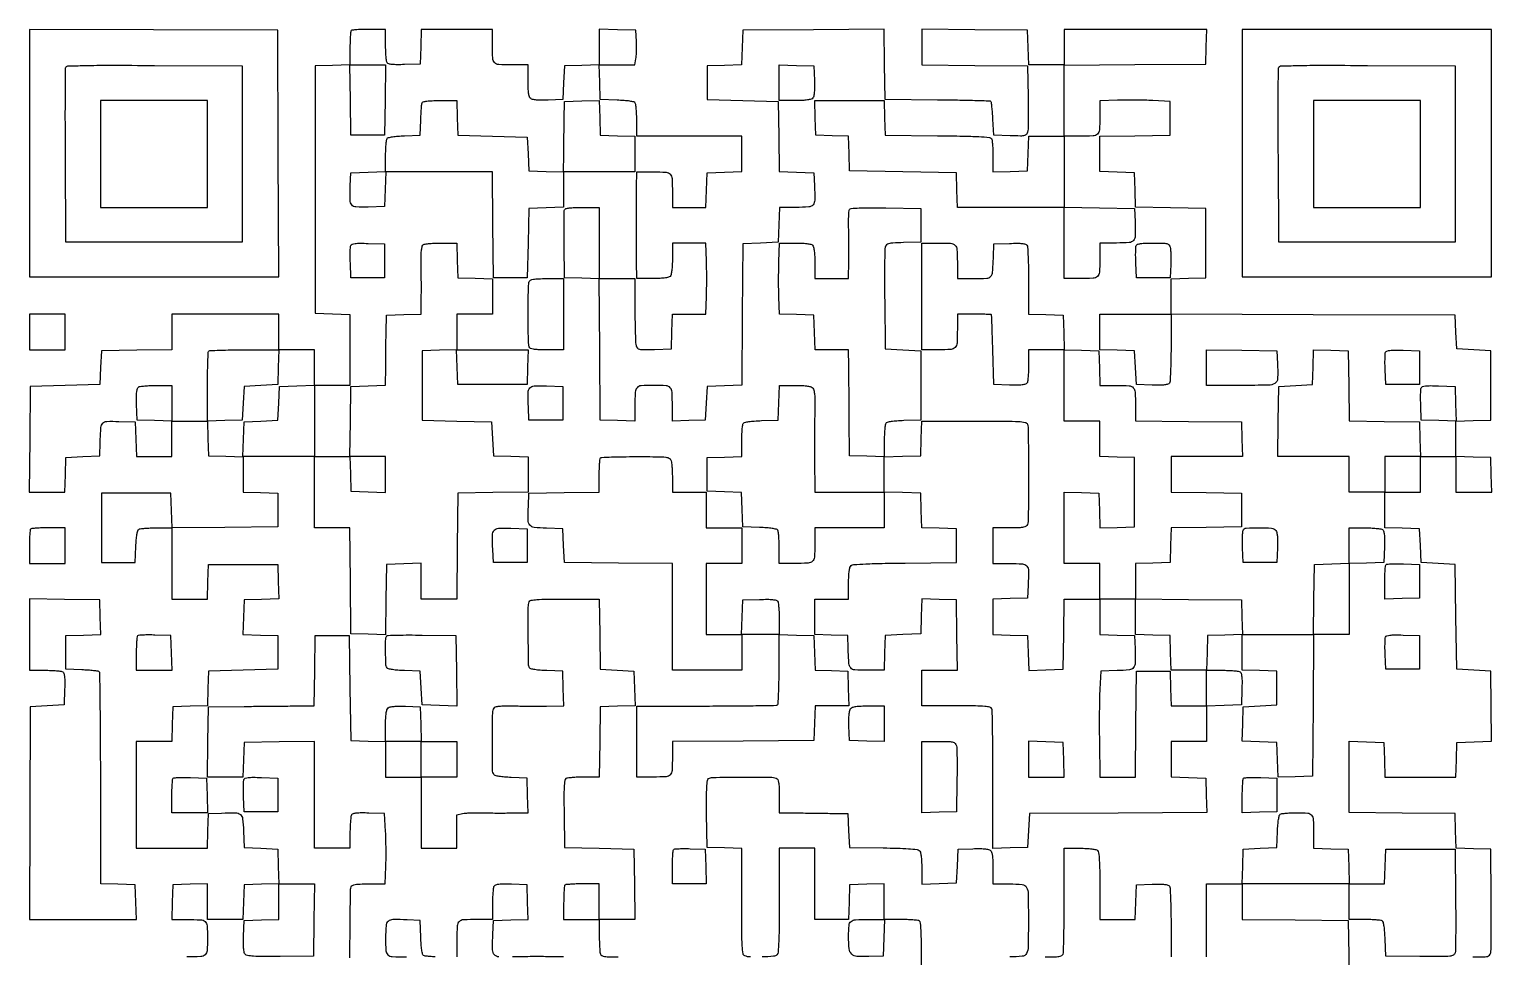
# Model space of a CAD drawing. Extents: x 156 to 936, y 95 to 969.
# Drawn here: x 156 to 936, y 474 to 969 of the extents above; entities that cross this region are included whole.
import ezdxf

# ---------------------------------------------------------------- set-up
doc = ezdxf.new("R2010")
doc.units = 0

msp = doc.modelspace()

# ---------------------------------------------------------------- linework, layer by layer
for points in [[(925.980948, 474, 0.004718), (931.547349, 474.05252, 0.05329), (933.733065, 474.327943, 0.154152), (934.853609, 474.996168, 0.122466), (935.511889, 476.25, 0.056278), (935.724366, 477.910045, 0.001377), (935.817795, 485.623438, 0.002973), (935.848704, 494.682513, 0.002017), (935.780941, 505), (935.5, 531.5), (926.287036, 531.787036), (917.074071, 532.074071), (916.787036, 541.287036), (916.5, 550.5), (888.25, 550.765573), (860, 551.031147), (860, 570.053099), (860, 589.075052), (869.25, 588.787526), (878.5, 588.5), (878.787526, 579.25), (879.075052, 570), (898, 570), (916.924948, 570), (917.212474, 579.25), (917.5, 588.5), (926.746433, 588.787479), (935.992866, 589.074957), (935.746433, 607.787479), (935.5, 626.5), (926.5, 627), (917.5, 627.5), (917, 655.5), (916.5, 683.5), (907.5, 684), (898.5, 684.5), (898, 693.5), (897.5, 702.5), (888.25, 702.787526), (879, 703.075052), (879, 712.537526), (879, 722), (888.5, 722), (898, 722), (898, 731.5), (898, 741), (907.5, 741), (917, 741), (917, 731.5), (917, 722), (926.537526, 722), (936.075052, 722), (935.787526, 731.25), (935.5, 740.5), (926.25, 740.787526), (917, 741.075052), (917, 750.5), (917, 759.924948), (926.25, 760.212474), (935.5, 760.5), (935.5, 779), (935.5, 797.5), (926.5, 798), (917.5, 798.5), (917, 807.5), (916.5, 816.5), (840.75, 816.756286), (765, 817.012572), (765, 826.46876), (765, 835.924948), (774.25, 836.212474), (783.5, 836.5), (783.5, 855), (783.5, 873.5), (764.787236, 873.771928), (746.074471, 874.043857), (745.787236, 883.271928), (745.5, 892.5), (736.25, 892.787526), (727, 893.075052), (727, 902.515461), (727, 911.955869), (745.75, 912.227935), (764.5, 912.5), (764.5, 921.5), (764.5, 930.5), (755.261208, 931, 0.007047), (751.036597, 931.168963, 0.004052), (745.942394, 931.25953, 0.004047), (740.822257, 931.267616, 0.006743), (736.511208, 931.18138), (727, 930.86276), (727, 922.038369, -0.01499), (726.799, 915.335529, -0.196161), (725.744346, 913.137427, -0.174382), (723.395684, 912.169958, -0.011363), (715.918213, 912), (708, 912), (708, 930.987975), (708, 949.97595), (745.75, 950.237975), (783.5, 950.5), (783.787526, 959.75), (784.075052, 969), (746.037526, 969), (708, 969), (708, 959.5), (708, 950), (698.537526, 950), (689.075052, 950), (688.787526, 959.25), (688.5, 968.5), (660.25, 968.765573), (632, 969.031147), (632, 959.531147), (632, 950.031147), (660.25, 949.765573), (688.5, 949.5), (688.785515, 933, -0.003389), (688.853786, 926.512904, -0.004645), (688.821417, 920.674624, -0.003052), (688.718932, 915.780528, -0.053724), (688.506797, 914.211486, -0.112845), (687.861417, 912.929779, -0.168426), (686.798809, 912.284314, -0.056825), (684.727478, 912.079374, -0.00454), (679.221282, 912.211486), (670.5, 912.5), (670, 921.171191, 0.006089), (669.764743, 924.537344, 0.009106), (669.469926, 927.47084, 0.004741), (669.15423, 929.926513, 0.164415), (668.897621, 930.440237, 0.189776), (668.325081, 930.686726, 0.000593), (660.277264, 930.930315, 0.00321), (651.136173, 931.137426, 0.001989), (640.397621, 931.269046), (612.5, 931.5), (612.227891, 950.262004), (611.955781, 969.024007), (574.227891, 968.762004), (536.5, 968.5), (536.212964, 959.287036), (535.925929, 950.074071), (526.712964, 949.787036), (517.5, 949.5), (517.5, 940.5), (517.5, 931.5), (536.5, 931), (555.5, 930.5), (555.771928, 911.787236), (556.043857, 893.074471), (565.271928, 892.787236), (574.5, 892.5), (574.800912, 885.520917, -0.012303), (574.942101, 877.883746, -0.176255), (574.011851, 875.374694, -0.202443), (571.739673, 874.228106, -0.016964), (565.018474, 874), (556.075052, 874), (555.787526, 864.75), (555.5, 855.5), (546, 855), (536.5, 854.5), (536.238011, 816.787367), (535.976023, 779.074734), (526.738011, 778.787367), (517.5, 778.5), (517, 769.5), (516.5, 760.5), (507.75, 760.211067), (499, 759.922134), (499, 767.87928, 0.011255), (498.831024, 775.385008, 0.173553), (497.866695, 777.739684, 0.196937), (495.673789, 778.797664, 0.015155), (489, 779, 0.015154), (482.326264, 778.797685, 0.196922), (480.13335, 777.739793, 0.173567), (479.168995, 775.385305, 0.011258), (479, 767.880687), (479, 759.924948), (469.75, 760.212474), (460.5, 760.5), (460.237975, 798.25), (459.97595, 836), (469.487975, 836), (479, 836), (479.013655, 819.25, 0.003377), (479.063483, 812.667298, 0.004638), (479.203177, 806.748842, 0.003027), (479.396391, 801.787947, 0.054243), (479.639663, 800.214142, 0.115643), (480.326562, 798.932532, 0.162901), (481.439485, 798.287066, 0.054247), (483.601728, 798.082758, 0.004285), (489.376009, 798.214142), (498.5, 798.5), (498.787526, 807.75), (499.075052, 817), (507.968906, 817), (516.86276, 817), (517.18138, 826.5, 0.005281), (517.280715, 830.82474, 0.003101), (517.312811, 836, 0.003101), (517.280715, 841.17526, 0.005281), (517.18138, 845.5), (516.86276, 855), (507.93138, 855), (499, 855), (499, 846.7, -0.011084), (498.92177, 843.171507, -0.020332), (498.677711, 840.306878, -0.021091), (498.310542, 838.139671, -0.144849), (497.8, 837.2, -0.144849), (496.860329, 836.689458, -0.021091), (494.693122, 836.322289, -0.020332), (491.828493, 836.07823, -0.011084), (488.3, 836), (480, 836), (479.905604, 844.75, -0.001965), (479.852015, 852.563193, -0.000915), (479.840881, 862.695208, -0.000876), (479.868466, 873.80251, -0.000915), (479.934866, 884.75), (480, 893), (488.893011, 893, -0.014768), (495.650479, 892.800362, -0.195511), (497.85745, 891.747254, -0.175208), (498.829247, 889.400012, -0.01141), (499, 881.918213), (499, 874), (507.962474, 874), (516.924948, 874), (517.212474, 883.25), (517.5, 892.5), (526.75, 892.787526), (536, 893.075052), (536, 902.537526), (536, 912), (508, 912), (480, 912), (479.984687, 920.25, 0.008591), (479.922842, 923.498009, 0.011595), (479.748365, 926.431384, 0.008743), (479.504907, 928.855762, 0.112618), (479.201688, 929.707902, 0.195149), (478.447011, 930.24575, 0.020215), (476.262875, 930.673305, 0.020298), (473.292364, 931.008289, 0.009786), (469.467001, 931.207902), (460.5, 931.5), (460.212474, 940.75), (459.924948, 950), (469.417161, 950), (478.909374, 950), (479.515505, 953.25, 0.028289), (479.728227, 954.905147, 0.009836), (479.852282, 957.307813, 0.009734), (479.885353, 959.964524, 0.011185), (479.810818, 962.5), (479.5, 968.5), (469.75, 968.786212), (460, 969.072424), (460, 959.573738), (460, 950.075052), (450.75, 949.787526), (441.5, 949.5), (441, 940.5), (440.5, 931.5), (432.655204, 931.206229, -0.01153), (429.264652, 931.157498, -0.021342), (426.514748, 931.298867, -0.023545), (424.431833, 931.594776, -0.126804), (423.405204, 932.078674, -0.145524), (422.748928, 933.060853, -0.03848), (422.326735, 934.921657, -0.027148), (422.0746, 937.657348, -0.009406), (422, 941.622445), (422, 950), (413.106989, 950, -0.014768), (406.349521, 950.199638, -0.195511), (404.14255, 951.252746, -0.175208), (403.170753, 953.599988, -0.01141), (403, 961.081787), (403, 969), (384.037526, 969), (365.075052, 969), (364.787526, 959.75), (364.5, 950.5), (356.085653, 950.206902, -0.008519), (352.085459, 950.135766, -0.027159), (349.4185, 950.278749, -0.039341), (347.659703, 950.610638, -0.187221), (346.850966, 951.206902, -0.110402), (346.527533, 952.105717, -0.00954), (346.267102, 954.54359, -0.012203), (346.081041, 957.495888, -0.00917), (346.015313, 960.75), (346, 969), (337.166667, 969, 0.007039), (333.733476, 968.951666, 0.010477), (330.732292, 968.804167, 0.005871), (328.23216, 968.599192, 0.174709), (327.666667, 968.333333, 0.174595), (327.400837, 967.768224, 0.005912), (327.195833, 965.278732, 0.010516), (327.048335, 962.289663, 0.007069), (327, 958.870859), (327, 950.075052), (317.75, 949.787526), (308.5, 949.5), (308.5, 883.5), (308.5, 817.5), (317.75, 817.212474), (327, 816.924948), (327, 797.962474), (327, 779), (317.5, 779), (308, 779), (308, 788.5), (308, 798), (298.5, 798), (289, 798), (289, 807.5), (289, 817), (260.5, 817), (232, 817), (232, 807.522065), (232, 798.044131), (213.25, 797.772065), (194.5, 797.5), (194, 788.5), (193.5, 779.5), (175, 779), (156.5, 778.5), (156.234427, 750.25), (155.968853, 722), (165.446901, 722), (174.924948, 722), (175.212474, 731.25), (175.5, 740.5), (184.5, 741), (193.5, 741.5), (193.754332, 748.5, -0.008693), (194.187052, 756.54987, -0.165246), (195.15136, 758.839465, -0.207486), (197.238689, 759.810624, -0.014846), (203.778718, 759.788514), (212.5, 759.5), (212.787526, 750.25), (213.075052, 741), (222.537526, 741), (232, 741), (232, 750.5), (232, 760), (241.462474, 760), (250.924948, 760), (251.212474, 750.75), (251.5, 741.5), (260.75, 741.212474), (270, 740.924948), (270, 731.5), (270, 722.075052), (279.25, 721.787526), (288.5, 721.5), (288.5, 712.5), (288.5, 703.5), (260.287731, 703.234491), (232.075462, 702.968982), (231.787731, 712.234491), (231.5, 721.5), (213, 721.5), (194.5, 721.5), (194.5, 703), (194.5, 684.5), (203.5, 684.5), (212.5, 684.5), (212.793967, 692.968156, -0.010674), (212.994333, 696.539342, -0.020911), (213.333008, 699.36687, -0.02067), (213.763838, 701.466763, -0.192561), (214.293967, 702.202843, -0.112667), (215.145071, 702.505619, -0.008725), (217.569165, 702.748704, -0.011582), (220.502124, 702.922928, -0.008579), (223.75, 702.984687), (232, 703), (232, 684), (232, 665), (241.462474, 665), (250.924948, 665), (251.212474, 674.25), (251.5, 683.5), (270, 683.5), (288.5, 683.5), (288.787023, 674.288016), (289.074046, 665.076031), (279.787023, 664.788016), (270.5, 664.5), (270.212977, 655.288016), (269.925954, 646.076031), (279.212977, 645.788016), (288.5, 645.5), (288.5, 636.5), (288.5, 627.5), (270, 627), (251.5, 626.5), (251.212964, 617.287036), (250.925929, 608.074071), (241.712964, 607.787036), (232.5, 607.5), (232.212474, 598.25), (231.924948, 589), (222.462474, 589), (213, 589), (213, 560.5), (213, 532), (231.962474, 532), (250.924948, 532), (251.212474, 541.25), (251.5, 550.5), (258.479083, 550.800912, -0.012477), (266.011209, 550.937542, -0.170867), (268.54849, 550.02491, -0.198326), (269.762911, 547.777845, -0.017722), (270.211203, 541.240685), (270.5, 532.5), (279.5, 532), (288.5, 531.5), (288.787023, 522.288016), (289.074046, 513.076031), (279.787023, 512.788016), (270.5, 512.5), (270.212474, 503.25), (269.924948, 494), (260.462474, 494), (251, 494), (251, 503.537526), (251, 513.075052), (241.75, 512.787526), (232.5, 512.5), (232.212474, 503.25), (231.924948, 494), (239.880687, 494, -0.011258), (247.385305, 493.831005, -0.173567), (249.739793, 492.86665, -0.196922), (250.797685, 490.673736, -0.015154), (251, 484, -0.015117), (250.798229, 477.3277, -0.196524), (249.742703, 475.134562, -0.173918), (247.393226, 474.169516, -0.011337), (239.918213, 474)], [(327, 473.455738, -0.001559), (327.043843, 487.51473, -0.002438), (327.178303, 499.614248, -0.000662), (327.360797, 510.155271, -0.087163), (327.606989, 511.418213, -0.191515), (328.34258, 512.216006, -0.070326), (329.830382, 512.687794, -0.034837), (332.388825, 512.936765, -0.006841), (337.010459, 513), (345.806941, 513), (346.15347, 522.25, 0.007241), (346.250578, 526.478137, 0.004166), (346.251332, 531.573437, 0.004162), (346.166817, 536.692458, 0.006938), (346, 541), (345.5, 550.5), (337.085653, 550.793098, 0.008519), (333.085459, 550.864234, 0.027159), (330.4185, 550.721251, 0.039341), (328.659703, 550.389362, 0.187221), (327.850966, 549.793098, 0.110402), (327.527533, 548.894283, 0.00954), (327.267102, 546.45641, 0.012203), (327.081041, 543.504112, 0.00917), (327.015313, 540.25), (327, 532), (317.5, 532), (308, 532), (308, 560.522065), (308, 589.044131), (289.25, 588.772065), (270.5, 588.5), (270.212474, 579.25), (269.924948, 570), (260.440409, 570), (250.955869, 570), (251.227935, 588.75), (251.5, 607.5), (270.5, 607.706189, -0.00026), (278.451046, 607.788339, -0.000239), (286.629456, 607.864679, -0.000238), (293.923688, 607.925801, -0.000789), (298.727935, 607.956189), (307.955869, 608), (308.227935, 626.75), (308.5, 645.5), (317.5, 645.5), (326.5, 645.5), (327, 617.5), (327.5, 589.5), (336.75, 589.212474), (346, 588.924948), (346, 597.340029, -0.009341), (346.074469, 601.32561, -0.027071), (346.326393, 604.071383, -0.038412), (346.748416, 605.937491, -0.145738), (347.405204, 606.921326, -0.126804), (348.431833, 607.405224, -0.023545), (350.514748, 607.701133, -0.021342), (353.264652, 607.842502, -0.01153), (356.655204, 607.793771), (364.5, 607.5), (364.787526, 598.25), (365.075052, 589), (374.537526, 589), (384, 589), (384, 579.5), (384, 570), (374.5, 570), (365, 570), (365, 551), (365, 532), (374.5, 532), (384, 532), (384, 540.920545), (384, 549.841089), (387.085902, 550.518867, -0.033066), (388.712222, 550.764822, -0.009817), (391.222899, 550.92662, -0.009804), (394.058179, 550.997842, -0.010432), (396.835902, 550.955188, 0.005197), (400.04365, 550.87234, 0.002316), (404.270632, 550.826705, 0.002292), (408.744364, 550.819638, 0.003101), (412.787526, 550.856866), (422.075052, 551), (421.787526, 560.25), (421.5, 569.5), (413.031844, 569.793967, -0.010674), (409.460658, 569.994333, -0.020911), (406.63313, 570.333008, -0.02067), (404.533237, 570.763838, -0.192561), (403.797157, 571.293967, -0.14099), (403.076056, 573.745836, -0.002047), (403.048352, 589.059529, -0.002064), (403.146506, 604.364574, -0.139495), (403.87836, 606.837423, -0.18441), (404.722065, 607.467082, -0.039647), (406.543279, 607.830869, -0.026717), (409.336308, 608.011215, -0.00795), (413.613047, 607.990516, 0.002541), (417.686141, 607.926738, 0.001441), (422.617668, 607.8888, 0.001439), (427.587247, 607.879196, 0.002372), (431.787526, 607.903093), (441.075052, 608), (440.787526, 617.25), (440.5, 626.5), (432.031844, 626.793967, -0.010732), (428.487121, 626.993263, -0.020565), (425.658653, 627.33074, -0.019763), (423.544342, 627.75801, -0.197068), (422.828122, 628.278105, -0.136762), (422.235563, 630.325395, -0.00137), (422.12595, 645.63699, -0.001921), (422.117335, 660.620706, -0.091035), (422.672129, 663.587966, -0.265054), (423.595709, 664.344344, -0.023375), (426.706342, 664.723411, -0.015823), (431.882733, 664.945501, -0.002809), (441.584924, 665), (459.955869, 665), (460.227935, 646.25), (460.5, 627.5), (469.5, 627), (478.5, 626.5), (478.787023, 617.288016), (479.074046, 608.076031), (469.787023, 607.788016), (460.5, 607.5), (460.227935, 588.75), (459.955869, 570), (451.727935, 569.984687, 0.009063), (448.483662, 569.919838, 0.012092), (445.542779, 569.736403, 0.009393), (443.114026, 569.4798, 0.110815), (442.226208, 569.160966, 0.225497), (441.579568, 568.133477, 0.016205), (441.283582, 564.689515, 0.013907), (441.147687, 559.364497, 0.003244), (441.226208, 550.426279), (441.5, 532.5), (460, 532), (478.5, 531.5), (478.772065, 512.75), (479.044131, 494), (469.522065, 494), (460, 494), (460, 485.581787, 0.006641), (460.044357, 482.242372, 0.008515), (460.178303, 479.171775, 0.006804), (460.368566, 476.613421, 0.069754), (460.606989, 475.581787, 0.192048), (461.3447, 474.783343, 0.07006), (462.839641, 474.311801, 0.034654), (465.412373, 474.06308, 0.006774), (470.068056, 474)], [(540.708899, 473.988687, -0.085811), (537.581787, 474.606989, -0.273774), (536.667393, 475.761305, -0.020234), (536.269298, 479.93813, -0.012187), (536.047328, 487.288933, -0.001454), (536, 503.569463), (536, 531.924948), (526.75, 532.212474), (517.5, 532.5), (517.269936, 550.453304, -0.003387), (517.21716, 559.19071, -0.013149), (517.363442, 564.601246, -0.01367), (517.65421, 568.198071, -0.228051), (518.269936, 569.187991, -0.13943), (520.439718, 569.832774, -0.001527), (536.010991, 569.968646, -0.002164), (551.227602, 569.989096, -0.091107), (554.418213, 569.393011, -0.192406), (555.217093, 568.653872, -0.06988), (555.688469, 567.154102, -0.034532), (555.937024, 564.571713, -0.00673), (556, 559.893011), (556, 551), (564.75, 550.893608, -0.000248), (568.784503, 550.842549, -0.000137), (573.720312, 550.776284, -0.000136), (578.727313, 550.706331, -0.000218), (583, 550.643608), (592.5, 550.5), (593, 541.5), (593.5, 532.5), (611.426204, 532.226208, -0.004527), (619.018538, 532.041483, -0.009449), (624.9248, 531.732439, -0.006421), (629.490107, 531.347971, -0.150078), (630.676204, 530.853763, -0.154111), (631.279807, 529.916721, -0.032057), (631.678033, 527.975643, -0.024846), (631.925039, 525.194287, -0.009724), (632, 521.340029), (632, 512.924948), (641.25, 513.212474), (650.5, 513.5), (651, 522.5), (651.5, 531.5), (659.344796, 531.793771, -0.01153), (662.735348, 531.842502, -0.021342), (665.485252, 531.701133, -0.023545), (667.568167, 531.405224, -0.126804), (668.594796, 530.921326, -0.145524), (669.251072, 529.939147, -0.03848), (669.673265, 528.078343, -0.027148), (669.9254, 525.342652, -0.009406), (670, 521.377555), (670, 513), (678.891592, 513, -0.025682), (685.641098, 512.653093, -0.25379), (687.907091, 511.103541, -0.114893), (688.771522, 507.648141, -0.003874), (688.893285, 493.5, -0.003953), (688.793875, 479.394613, -0.114847), (687.928718, 475.914275, -0.253661), (685.653818, 474.352531, -0.026199), (678.930525, 474)], [(784, 474), (784, 493.5), (784, 513), (793.462474, 513), (802.924948, 513), (803.212474, 522.25), (803.5, 531.5), (812.5, 532), (821.5, 532.5), (821.793967, 540.968156, -0.010674), (821.994333, 544.539342, -0.020911), (822.333008, 547.36687, -0.02067), (822.763838, 549.466763, -0.192561), (823.293967, 550.202843, -0.110314), (824.131139, 550.505054, -0.009642), (826.390862, 550.748704, -0.012285), (829.12774, 550.922882, -0.009246), (832.143011, 550.984687, -0.01973), (837.90843, 550.768659, -0.207212), (839.950348, 549.691173, -0.159818), (840.842808, 547.317655, -0.010675), (841, 539.955738), (841, 532.075052), (850.25, 531.787526), (859.5, 531.5), (859.787526, 522.25), (860.075052, 513), (869.5, 513), (878.924948, 513), (879.212474, 522.25), (879.5, 531.5), (898, 531.5), (916.5, 531.5), (916.780941, 505, -0.001977), (916.84951, 494.685605, -0.002921), (916.821033, 485.636338, -0.001332), (916.731182, 477.925454, -0.056385), (916.522911, 476.293917, -0.201199), (915.584148, 475.024369, -0.108143), (913.704851, 474.398377, -0.027714), (909.747913, 474.197675, -0.00164), (897.74197, 474.293917), (879.5, 474.5), (879.207902, 483.467001, 0.009786), (879.008289, 487.292364, 0.020298), (878.673305, 490.262875, 0.020215), (878.24575, 492.447011, 0.195149), (877.707902, 493.201688, 0.112618), (876.855762, 493.504907, 0.008743), (874.431384, 493.748365, 0.011595), (871.498009, 493.922842, 0.008591), (868.25, 493.984687), (860, 494), (860, 503.5), (860, 513), (831.5, 513), (803, 513), (803, 503.515573), (803, 494.031147), (831.25, 493.765573), (859.5, 493.5), (859.772065, 474.75), (860.044131, 456)], [(631.765825, 464.931203, 0.001979), (631.845401, 478.813182, 0.009294), (631.711232, 486.79195, 0.00833), (631.437926, 492.036907, 0.238497), (630.765825, 493.16589, 0.112764), (629.871425, 493.483281, 0.00864), (627.312161, 493.737849, 0.011511), (624.2161, 493.920237, 0.008516), (620.786212, 493.984687), (612.072424, 494), (611.786212, 484.25), (611.5, 474.5), (603.861486, 474.209943, -0.025336), (597.427601, 474.2917, -0.181216), (594.638056, 475.543824, -0.175802), (593.312268, 478.343243, -0.023568), (593, 484.96444, -0.018934), (593.223745, 490.870965, -0.205585), (594.302949, 492.937637, -0.161669), (596.678353, 493.841162, -0.010726), (604.081787, 494), (612, 494), (612, 503.537526), (612, 513.075052), (602.75, 512.787526), (593.5, 512.5), (593.212474, 503.25), (592.924948, 494), (583.962474, 494), (575, 494), (575, 513), (575, 532), (565.5, 532), (556, 532), (556, 504.2, -0.002222), (555.940762, 490.870827, -0.008117), (555.728417, 482.420084, -0.006264), (555.411727, 476.548389, -0.181708), (554.8, 475.2, -0.179092), (552.980818, 474.363546, -0.010529), (546.803752, 474.020456, -0.014609)], [(697.931944, 474, 0.006774), (702.587627, 474.06308, 0.034654), (705.160359, 474.311801, 0.07006), (706.6553, 474.783343, 0.192048), (707.393011, 475.581787, 0.085473), (707.638057, 476.816774, 0.001104), (707.821697, 484.753025, 0.003165), (707.956091, 493.959151, 0.002067), (708, 504.581787), (708, 532), (716.3, 532, -0.011084), (719.828493, 531.92177, -0.020332), (722.693122, 531.677711, -0.021091), (724.860329, 531.310542, -0.144849), (725.8, 530.8, -0.17093), (726.380286, 529.588868, -0.011288), (726.716292, 525.675375, -0.011908), (726.936048, 520.080768, -0.003861), (727, 511.8), (727, 494), (736.462474, 494), (745.924948, 494), (746.212474, 503.25), (746.5, 512.5), (754.914347, 512.793098, -0.008519), (758.914541, 512.864234, -0.027159), (761.5815, 512.721251, -0.039341), (763.340297, 512.389362, -0.187221), (764.149034, 511.793098, -0.128488), (764.47857, 510.763477, -0.002861), (764.732898, 505.51891, -0.006287), (764.919391, 499.337338, -0.004187), (764.984687, 492.25), (765, 474)], [(406.428085, 474.068727, -0.205733), (404.044744, 475.192791, -0.181555), (403.061348, 477.765568, -0.011439), (403.201382, 486.011777), (403.5, 493.5), (412.787023, 493.788016), (422.074046, 494.076031), (421.787023, 503.288016), (421.5, 512.5), (413.085653, 512.793098, 0.008519), (409.085459, 512.864234, 0.027159), (406.4185, 512.721251, 0.039341), (404.659703, 512.389362, 0.187221), (403.850966, 511.793098, 0.110402), (403.527533, 510.894283, 0.00954), (403.267102, 508.45641, 0.012203), (403.081041, 505.504112, 0.00917), (403.015313, 502.25), (403, 494), (395.081787, 494, 0.011759), (387.570915, 493.823337, 0.18106), (385.232644, 492.820169, 0.19079), (384.190353, 490.54893, 0.013298), (384, 483.393011), (384, 474)], [(255.342287, 398.078617, -0.000004), (250.014062, 398.060489, -0.000004), (244.851552, 398.043015, -0.000009)], [(372.501991, 474.077158, -0.011595), (369.568616, 474.251635, -0.008743), (367.144238, 474.495093, -0.112618), (366.292098, 474.798312, -0.195149), (365.75425, 475.552989, -0.020215), (365.326695, 477.737125, -0.020298), (364.991711, 480.707636, -0.009786), (364.792098, 484.532999), (364.5, 493.5), (357.520917, 493.800912, 0.012267), (349.889946, 493.942531, 0.175386), (347.378493, 493.01661, 0.203074), (346.229837, 490.753293, 0.017236), (346, 484.087937, 0.014829), (346.200014, 477.345637, 0.195691), (347.25355, 475.141127, 0.174979), (349.601181, 474.170532, 0.011397), (357.081787, 474)], [(441, 474), (432.25, 474.144302, 0.003627), (428.201692, 474.181697, 0.001963), (423.219828, 474.172025, 0.001955), (418.147462, 474.122437, 0.003084), (413.796224, 474.03604, -0.01523)]]:
    msp.add_lwpolyline(points, format="xyb")
for points in [[(156, 903.007138), (156, 837), (222.50719, 837), (289.014379, 837), (288.75719, 902.75), (288.5, 968.5), (222.25, 968.757138), (156, 969.014276)], [(803, 903), (803, 837), (869.5, 837), (936, 837), (936, 903), (936, 969), (869.5, 969), (803, 969)], [(345.772065, 931.25), (345.5, 912.5), (336.5, 912.5), (327.5, 912.5), (327.227935, 931.25), (326.955869, 950), (336.5, 950), (346.044131, 950)], [(194, 902.5), (194, 874), (222.5, 874), (251, 874), (251, 902.5), (251, 931), (222.5, 931), (194, 931)], [(841, 902.5), (841, 874), (869.5, 874), (898, 874), (898, 902.5), (898, 931), (869.5, 931), (841, 931)], [(156, 807.5), (156, 798), (165.5, 798), (175, 798), (175, 807.5), (175, 817), (165.5, 817), (156, 817)], [(859.771984, 778.771984), (860.043969, 760.043969), (878.771984, 759.771984), (897.5, 759.5), (897.787526, 750.25), (898.075052, 741), (888.537526, 741), (879, 741), (879, 731.5), (879, 722), (869.5, 722), (860, 722), (860, 731.5), (860, 741), (840.977935, 741), (821.955869, 741), (822.227935, 759.75), (822.5, 778.5), (831.5, 779), (840.5, 779.5), (840.788016, 788.787023), (841.076031, 798.074046), (850.288016, 797.787023), (859.5, 797.5)], [(327.212474, 731.75), (327.5, 722.5), (336.75, 722.212474), (346, 721.924948), (346, 731.462474), (346, 741), (336.462474, 741), (326.924948, 741)], [(346, 579.5), (346, 570), (355.5, 570), (365, 570), (365, 579.5), (365, 589), (355.5, 589), (346, 589)], [(689, 579.537526), (689, 570), (698.537526, 570), (708.075052, 570), (707.787526, 579.25), (707.5, 588.5), (698.25, 588.787526), (689, 589.075052)]]:
    msp.add_lwpolyline(points, close=True)
for points in [[(269.5, 902.5), (269.5, 855.5), (222.5, 855.5), (175.5, 855.5), (175.239372, 901.5, -0.000997), (175.174287, 919.225103, -0.001596), (175.197198, 934.357597, -0.000282), (175.267665, 947.72814, -0.090314), (175.461789, 948.759906, -0.301449), (176.45055, 949.464468, -0.003096), (185.402033, 949.70934, -0.005599), (198.68089, 949.841585, -0.001079), (222.722417, 949.759906), (269.5, 949.5)], [(574.793771, 941.655204, -0.01153), (574.842502, 938.264652, -0.021342), (574.701133, 935.514748, -0.023545), (574.405224, 933.431833, -0.126804), (573.921326, 932.405204, -0.145524), (572.939147, 931.748928, -0.03848), (571.078343, 931.326735, -0.027148), (568.342652, 931.0746, -0.009406), (564.377555, 931), (556, 931), (556, 940.537526), (556, 950.075052), (565.25, 949.787526), (574.5, 949.5)], [(916.5, 902.5), (916.5, 855.5), (869.5, 855.5), (822.5, 855.5), (822.239372, 901.5, -0.000997), (822.174287, 919.225103, -0.001596), (822.197198, 934.357597, -0.000282), (822.267665, 947.72814, -0.090314), (822.461789, 948.759906, -0.301449), (823.45055, 949.464468, -0.003096), (832.402033, 949.70934, -0.005599), (845.68089, 949.841585, -0.001079), (869.722417, 949.759906), (916.5, 949.5)], [(384.212474, 921.75), (384.5, 912.5), (403, 912), (421.5, 911.5), (422, 902.5), (422.5, 893.5), (431.75, 893.212474), (441, 892.924948), (441.050092, 902.212474, -0.001255), (441.083621, 906.455029, -0.000723), (441.144193, 911.562414, -0.000723), (441.219837, 916.689969, -0.001211), (441.300092, 921), (441.5, 930.5), (450.711984, 930.787023), (459.923969, 931.074046), (460.211984, 921.787023), (460.5, 912.5), (469.75, 912.212474), (479, 911.924948), (479, 902.462474), (479, 893), (460, 893), (441, 893), (441, 883.537526), (441, 874.075052), (431.75, 873.787526), (422.5, 873.5), (422, 855), (421.5, 836.5), (412.5, 836.5), (403.5, 836.5), (403.234427, 864.75), (402.968853, 893), (374.521953, 893), (346.075052, 893), (345.787526, 883.75), (345.5, 874.5), (336.778718, 874.211486, -0.017872), (330.215167, 874.229016, -0.210428), (327.972515, 875.321246, -0.176334), (327.050889, 877.817355, -0.011928), (327.199088, 885.520917), (327.5, 892.5), (336.75, 892.787526), (346, 893.075052), (346.015313, 901.287526, -0.008617), (346.077075, 904.521021, -0.011623), (346.251296, 907.441858, -0.008778), (346.494415, 909.855751, -0.112531), (346.797157, 910.706033, -0.192561), (347.533237, 911.236162, -0.02067), (349.63313, 911.666992, -0.020911), (352.460658, 912.005667, -0.010674), (356.031844, 912.206033), (364.5, 912.5), (364.769726, 920.5, -0.004694), (364.905777, 923.655284, -0.006263), (365.092081, 926.517187, -0.004511), (365.299299, 928.905307, -0.062379), (365.488341, 929.75, -0.245695), (366.12299, 930.334376, -0.032693), (367.969044, 930.702776, -0.024846), (370.771989, 930.932935, -0.008062), (374.931089, 931), (383.924948, 931)], [(612.212474, 921.75), (612.5, 912.5), (640.450978, 912.233828, -0.002117), (654.091611, 912.046181, -0.008542), (662.411295, 911.754278, -0.006373), (668.103606, 911.384325, -0.236059), (669.185665, 910.733828, -0.112075), (669.495073, 909.866523, -0.008933), (669.743658, 907.427976, -0.011741), (669.921664, 904.47672, -0.008729), (669.984687, 901.212474), (670, 892.924948), (679.25, 893.212474), (688.5, 893.5), (688.787526, 902.75), (689.075052, 912), (698.537526, 912), (708, 912), (708, 893.022065), (708, 874.044131), (726.75, 873.772065), (745.5, 873.5), (745.800912, 866.520917, -0.012322), (745.941866, 858.88044, -0.176722), (745.009281, 856.372662, -0.202101), (742.732324, 855.227183, -0.01682), (735.980948, 855), (727, 855), (727, 846.106989, -0.014768), (726.800362, 839.349521, -0.195511), (725.747254, 837.14255, -0.175208), (723.400012, 836.170753, -0.01141), (715.918213, 836), (708, 836), (708, 855), (708, 874), (679.537526, 874), (651.075052, 874), (650.787526, 883.25), (650.5, 892.5), (622, 893), (593.5, 893.5), (593.212982, 902.711607), (592.925964, 911.923214), (584.212982, 912.211607), (575.5, 912.5), (575.212474, 921.75), (574.924948, 931), (593.424948, 931), (611.924948, 931)], [(460, 854.962474), (460, 835.924948), (450.75, 836.212474), (441.5, 836.5), (441.257563, 854, -0.002549), (441.198054, 860.796851, -0.003829), (441.221776, 866.726562, -0.001593), (441.297044, 871.79645, -0.084029), (441.476178, 872.75, -0.243945), (442.117553, 873.334331, -0.032366), (443.976038, 873.702636, -0.024699), (446.793241, 873.932867, -0.008039), (450.968615, 874), (460, 874)], [(631.5, 864.5), (631.5, 855.5), (622.259666, 855.212602, 0.004856), (616.6312, 854.98281, 0.050103), (614.336298, 854.634471, 0.141733), (613.161802, 853.9426, 0.132323), (612.499821, 852.712602, 0.054082), (612.298961, 851.081926, 0.001324), (612.209247, 843.512452, 0.002859), (612.178267, 834.623174, 0.00194), (612.240156, 824.5), (612.5, 798.5), (622, 798), (631.5, 797.5), (631.5, 779), (631.5, 760.5), (622.532999, 760.207902, 0.009786), (618.707636, 760.008289, 0.020298), (615.737125, 759.673305, 0.020215), (613.552989, 759.24575, 0.195149), (612.798312, 758.707902, 0.112749), (612.49506, 757.854972, 0.008692), (612.251635, 755.420746, 0.011556), (612.077155, 752.475675, 0.008555), (612.015313, 749.213788), (612, 740.927576), (621.75, 741.213788), (631.5, 741.5), (631.787526, 750.75), (632.075052, 760), (659.970138, 760, -0.001294), (676.843011, 759.956338, -0.014088), (683.636171, 759.72971, -0.031509), (687.244991, 759.278005, -0.281507), (688.37918, 758.25, -0.070784), (688.853141, 754.988829, -0.00071), (688.890082, 731.485661, -0.000699), (688.860759, 707.963158, -0.071946), (688.387323, 704.75, -0.181062), (687.697131, 703.838654, -0.095629), (686.358109, 703.31359, -0.039842), (683.904256, 703.059006, -0.005934), (678.932612, 703), (670, 703), (670, 693.5), (670, 684), (678.980948, 684, -0.01682), (685.732324, 683.772817, -0.202101), (688.009281, 682.627338, -0.176722), (688.941866, 680.11956, -0.012322), (688.800912, 672.479083), (688.5, 665.5), (679.25, 665.212474), (670, 664.924948), (670, 655.5), (670, 646.075052), (679.25, 645.787526), (688.5, 645.5), (688.788016, 636.212977), (689.076031, 626.925954), (698.288016, 627.212977), (707.5, 627.5), (707.772065, 646.25), (708.044131, 665), (717.522065, 665), (727, 665), (727, 674.5), (727, 684), (717.5, 684), (708, 684), (708, 703.037526), (708, 722.075052), (717.25, 721.787526), (726.5, 721.5), (726.788016, 712.212977), (727.076031, 702.925954), (736.288016, 703.212977), (745.5, 703.5), (745.5, 722), (745.5, 740.5), (736.25, 740.787526), (727, 741.075052), (727, 750.537526), (727, 760), (717.5, 760), (708, 760), (708, 779), (708, 798), (698.5, 798), (689, 798), (688.984687, 789.75, -0.00917), (688.918959, 786.495888, -0.012203), (688.732898, 783.54359, -0.00954), (688.472467, 781.105717, -0.110402), (688.149034, 780.206902, -0.187221), (687.340297, 779.610638, -0.039341), (685.5815, 779.278749, -0.027159), (682.914541, 779.135766, -0.008519), (678.914347, 779.206902), (670.5, 779.5), (669.942718, 798, 0.000936), (669.715183, 805.110901, 0.00153), (669.492526, 811.139062, 0.000161), (669.275457, 816.522398, 0.155255), (669.192718, 816.75, 0.224489), (668.993563, 816.85177, 0.000892), (666.412861, 816.926563, 0.004197), (663.464229, 816.981986, 0.0026), (660, 817), (651, 817), (651, 809.081787, -0.01141), (650.829247, 801.599988, -0.175208), (649.85745, 799.252746, -0.195511), (647.650479, 798.199638, -0.014768), (640.893011, 798), (632, 798), (632, 826.5), (632, 855), (639.918213, 855, -0.01141), (647.400012, 854.829247, -0.175208), (649.747254, 853.85745, -0.195511), (650.800362, 851.650479, -0.014768), (651, 844.893011), (651, 836), (659.980948, 836, 0.014075), (666.706186, 836.189349, 0.199016), (668.832254, 837.214245, 0.165509), (669.810854, 839.52461, 0.009074), (670.245668, 847.5), (670.5, 854.5), (678.914347, 854.793098, -0.008519), (682.914541, 854.864234, -0.027159), (685.5815, 854.721251, -0.039341), (687.340297, 854.389362, -0.187221), (688.149034, 853.793098, -0.12803), (688.478364, 852.767307, -0.00301), (688.732898, 847.676808, -0.006456), (688.919378, 841.668784, -0.004313), (688.984687, 834.787526), (689, 817.075052), (698.25, 816.787526), (707.5, 816.5), (707.787036, 807.287036), (708.074071, 798.074071), (717.287036, 797.787036), (726.5, 797.5), (726.787526, 788.25), (727.075052, 779), (735.930537, 779, -0.014874), (742.657522, 778.799844, -0.1957), (744.859745, 777.746874, -0.174903), (745.829463, 775.400937, -0.011418), (746, 767.933786), (746, 760.031147), (774.25, 759.765573), (802.5, 759.5), (802.787526, 750.25), (803.075052, 741), (784.037526, 741), (765, 741), (765, 731.522065), (765, 722.044131), (783.75, 721.772065), (802.5, 721.5), (802.5, 712.5), (802.5, 703.5), (783.787236, 703.228072), (765.074471, 702.956143), (764.787236, 693.728072), (764.5, 684.5), (755.25, 684.212474), (746, 683.924948), (746, 674.478047), (746, 665.031147), (774.25, 664.765573), (802.5, 664.5), (802.787526, 655.25), (803.075052, 646), (822.015461, 646), (840.955869, 646), (841.227935, 664.75), (841.5, 683.5), (850.75, 683.787526), (860, 684.075052), (860, 693.537526), (860, 703), (868.25, 702.984687, -0.00917), (871.504112, 702.918959, -0.012203), (874.45641, 702.732898, -0.00954), (876.894283, 702.472467, -0.110402), (877.793098, 702.149034, -0.187221), (878.389362, 701.340297, -0.039341), (878.721251, 699.5815, -0.027159), (878.864234, 696.914541, -0.008519), (878.793098, 692.914347), (878.5, 684.5), (869.25, 684.212474), (860, 683.924948), (860, 664.962474), (860, 646), (850.512025, 646), (841.02405, 646), (840.762025, 608.25), (840.5, 570.5), (831.288016, 570.212977), (822.076031, 569.925954), (821.788016, 579.212977), (821.5, 588.5), (812.212977, 588.788016), (802.925954, 589.076031), (803.212977, 598.288016), (803.5, 607.5), (812.5, 608), (821.5, 608.5), (821.5, 617.5), (821.5, 626.5), (812.25, 626.787526), (803, 627.075052), (803, 636.575052), (803, 646.075052), (793.75, 645.787526), (784.5, 645.5), (784.212474, 636.25), (783.924948, 627), (792.212474, 626.984687, -0.009129), (795.480966, 626.918962, -0.01216), (798.445387, 626.732898, -0.009485), (800.893389, 626.472502, -0.110544), (801.793098, 626.149034, -0.187221), (802.389362, 625.340297, -0.039341), (802.721251, 623.5815, -0.027159), (802.864234, 620.914541, -0.008519), (802.793098, 616.914347), (802.5, 608.5), (793.25, 608.212474), (784, 607.924948), (784, 598.462474), (784, 589), (774.5, 589), (765, 589), (765, 579.537526), (765, 570.075052), (774.25, 569.787526), (783.5, 569.5), (783.787396, 560.259815), (784.074792, 551.019631), (736.787396, 550.759815), (689.5, 550.5), (689, 541.5), (688.5, 532.5), (679.25, 532.212474), (670, 531.924948), (670, 568.380687, 0.001556), (669.956158, 582.468455, 0.002433), (669.821697, 594.592202, 0.000659), (669.639211, 605.155092, 0.087174), (669.393011, 606.418213, 0.24904), (668.393178, 607.288503, 0.036273), (665.640441, 607.72025, 0.018295), (660.723448, 607.948927, 0.002472), (650.393011, 608), (632, 608), (632, 617.5), (632, 627), (641.522065, 627), (651.044131, 627), (650.772065, 645.75), (650.5, 664.5), (641.288016, 664.787023), (632.076031, 665.074046), (631.788016, 655.787023), (631.5, 646.5), (622, 646), (612.5, 645.5), (612.212474, 636.25), (611.924948, 627), (602.981526, 627, -0.014194), (596.286679, 627.190094, -0.199365), (594.165084, 628.215838, -0.165063), (593.188689, 630.527107, -0.009054), (592.754332, 638.5), (592.5, 645.5), (583.75, 645.788933), (575, 646.077866), (575, 655.538933), (575, 665), (584, 665), (593, 665), (593, 673.377555, -0.009745), (593.07503, 677.226958, -0.025165), (593.322778, 679.994009, -0.032817), (593.723757, 681.920346, -0.152986), (594.332731, 682.861179, -0.158542), (595.664635, 683.390468, -0.004022), (602.219686, 683.756259, -0.006881), (610.928802, 684.051953, -0.002616), (623.082731, 684.233624), (650.5, 684.5), (650.5, 693.5), (650.5, 702.5), (641.287036, 702.787036), (632.074071, 703.074071), (631.787036, 712.287036), (631.5, 721.5), (621.75, 721.786212), (612, 722.072424), (612, 712.536212), (612, 703), (593.5, 703), (575, 703), (575, 694.106989, -0.014768), (574.800362, 687.349521, -0.195511), (573.747254, 685.14255, -0.175208), (571.400012, 684.170753, -0.01141), (563.918213, 684), (556, 684), (555.984687, 692.25, 0.008591), (555.922842, 695.498009, 0.011595), (555.748365, 698.431384, 0.008743), (555.504907, 700.855762, 0.112618), (555.201688, 701.707902, 0.195149), (554.447011, 702.24575, 0.020215), (552.262875, 702.673305, 0.020298), (549.292364, 703.008289, 0.009786), (545.467001, 703.207902), (536.5, 703.5), (536.212964, 712.712964), (535.925929, 721.925929), (526.712964, 722.212964), (517.5, 722.5), (517.5, 731.5), (517.5, 740.5), (526.75, 740.787526), (536, 741.075052), (536.015313, 749.287526, -0.00863), (536.07716, 752.521154, -0.011636), (536.251635, 755.442407, -0.008796), (536.495126, 757.856585, -0.112481), (536.798312, 758.707902, -0.195149), (537.552989, 759.24575, -0.020215), (539.737125, 759.673305, -0.020298), (542.707636, 760.008289, -0.009786), (546.532999, 760.207902), (555.5, 760.5), (555.787526, 769.75), (556.075052, 779), (564.415081, 779, -0.009183), (568.461633, 778.925674, -0.02907), (571.158273, 778.669114, -0.04395), (572.962049, 778.226128, -0.138222), (573.978903, 777.52542, -0.125079), (574.508902, 776.410811, -0.024523), (574.834299, 774.197251, -0.020936), (575.000288, 771.185347, -0.00977), (574.975462, 767.27542, 0.00426), (574.895928, 762.696756, 0.001275), (574.851957, 755.716842, 0.001278), (574.8426, 747.88072, 0.001384), (574.874114, 740.25), (575, 722), (593.5, 722), (612, 722), (612, 731.462474), (612, 740.924948), (602.75, 741.212474), (593.5, 741.5), (593.348057, 761, 0.000135), (593.282691, 769.10741, 0.000129), (593.211943, 777.342188, 0.000128), (593.145719, 784.615366, 0.000461), (593.098057, 789.25), (593, 798), (584.037526, 798), (575.075052, 798), (574.787526, 807.25), (574.5, 816.5), (565.287036, 816.787036), (556.074071, 817.074071), (555.787036, 826.113027, -0.005384), (555.699443, 830.288295, -0.002939), (555.677263, 835.411967, -0.002928), (555.715829, 840.619657, -0.004653), (555.816413, 845.075991), (556.132827, 855), (564.366413, 855, -0.011217), (567.862112, 854.921568, -0.020418), (570.707542, 854.677128, -0.021162), (572.863269, 854.309648, -0.144554), (573.8, 853.8, -0.144849), (574.310542, 852.860329, -0.021091), (574.677711, 850.693122, -0.020332), (574.92177, 847.828493, -0.011084), (575, 844.3), (575, 836), (584, 836), (593, 836), (593.125886, 845.25, 0.002951), (593.158041, 849.421932, 0.001815), (593.149086, 854.334692, 0.001819), (593.104911, 859.194003, 0.003254), (593.028088, 863.187251, -0.007456), (592.991189, 866.594061, -0.010398), (593.067008, 869.641208, -0.007113), (593.218671, 872.170264, -0.120441), (593.474691, 872.95905, -0.241219), (594.318096, 873.469011, -0.007113), (598.585489, 873.709128, -0.01046), (604.429712, 873.83225, -0.003674), (612.822489, 873.771799), (631.5, 873.5)], [(384.212474, 845.75), (384.5, 836.5), (393.75, 836.212474), (403, 835.924948), (403, 826.462474), (403, 817), (393.5, 817), (384, 817), (384, 807.5), (384, 798), (403.037526, 798), (422.075052, 798), (421.787526, 788.75), (421.5, 779.5), (403, 779.5), (384.5, 779.5), (384.211984, 788.787023), (383.923969, 798.074046), (374.711984, 797.787023), (365.5, 797.5), (365.5, 779), (365.5, 760.5), (384, 760), (402.5, 759.5), (403, 750.5), (403.5, 741.5), (412.75, 741.212474), (422, 740.924948), (422, 731.484539), (422, 722.044131), (403.25, 721.772065), (384.5, 721.5), (384.234427, 693.25), (383.968853, 665), (374.484427, 665), (365, 665), (365, 674.537526), (365, 684.075052), (355.75, 683.787526), (346.5, 683.5), (346.227798, 664.712768), (345.955596, 645.925536), (336.727798, 646.212768), (327.5, 646.5), (327.234427, 674.75), (326.968853, 703), (317.484427, 703), (308, 703), (308, 722), (308, 741), (288.962474, 741), (269.924948, 741), (270.212474, 750.25), (270.5, 759.5), (279.5, 760), (288.5, 760.5), (289, 769.5), (289.5, 778.5), (298.75, 778.787526), (308, 779.075052), (308, 760.037526), (308, 741), (317.477935, 741), (326.955869, 741), (327.227935, 759.75), (327.5, 778.5), (336.75, 778.787526), (346, 779.075052), (346.051866, 788.787526, -0.001237), (346.086028, 793.15956, -0.000768), (346.146698, 798.290711, -0.00077), (346.222149, 803.354211, -0.001393), (346.301866, 807.5), (346.5, 816.5), (355.75, 816.787526), (365, 817.075052), (365.066053, 826.287526, 0.001666), (365.082066, 830.459861, 0.001003), (365.07464, 835.408717, 0.001005), (365.047505, 840.328056, 0.001758), (365.00253, 844.401724, -0.008179), (365.010126, 848.616033, -0.025722), (365.206766, 851.437012, -0.036226), (365.572623, 853.304599, -0.187083), (366.186477, 854.136411, -0.109735), (367.0954, 854.464648, -0.009786), (369.526567, 854.72919, -0.012388), (372.471276, 854.918025, -0.00935), (375.712474, 854.984687), (383.924948, 855)], [(345.5, 845.5), (345.5, 836.5), (336.5, 836.5), (327.5, 836.5), (327.205027, 844.411609, -0.006757), (327.130652, 847.542211, -0.008847), (327.151984, 850.403842, -0.006825), (327.2445, 852.787219, -0.078651), (327.438673, 853.700781, -0.222283), (328.127059, 854.364206, -0.05328), (329.715903, 854.724548, -0.030281), (332.338027, 854.871594, -0.007113), (336.733647, 854.789171), (345.5, 854.5)], [(764.53186, 852.729083, -0.045288), (764.735265, 851.430652, -0.00895), (764.846004, 849.075142, -0.009416), (764.874264, 846.317546, -0.008627), (764.800912, 843.479083), (764.5, 836.5), (755.5, 836.5), (746.5, 836.5), (746.205027, 844.411609, -0.006569), (746.129541, 847.539392, -0.008656), (746.147568, 850.392336, -0.006579), (746.235027, 852.7687, -0.079281), (746.423642, 853.661609, -0.22457), (747.090262, 854.298479, -0.043417), (748.75639, 854.695609, -0.02855), (751.380684, 854.93277, -0.008261), (755.449563, 855, -0.005141), (760.703997, 854.94597, -0.056171), (762.795734, 854.666566, -0.156364), (763.880532, 853.993638, -0.115369)], [(441, 817), (441, 798), (432.106989, 798, -0.00673), (427.428287, 798.062976, -0.034532), (424.845898, 798.311531, -0.06988), (423.346128, 798.782907, -0.192406), (422.606989, 799.581787, -0.080274), (422.364768, 800.739764, -0.002791), (422.178303, 805.350875, -0.005143), (422.044084, 810.81755, -0.003565), (422, 817, -0.003565), (422.044084, 823.18245, -0.005143), (422.178303, 828.649125, -0.002791), (422.364768, 833.260236, -0.080274), (422.606989, 834.418213, -0.192406), (423.346128, 835.217093, -0.06988), (424.845898, 835.688469, -0.034532), (427.428287, 835.937024, -0.00673), (432.106989, 836), (441, 836)], [(764.984687, 799.25, -0.004304), (764.919379, 792.354355, -0.006444), (764.732898, 786.334215, -0.002999), (764.478379, 781.232967, -0.128063), (764.149034, 780.206902, -0.187221), (763.340297, 779.610638, -0.039341), (761.5815, 779.278749, -0.027159), (758.914541, 779.135766, -0.008519), (754.914347, 779.206902), (746.5, 779.5), (746, 788.5), (745.5, 797.5), (736.25, 797.787526), (727, 798.075052), (727, 807.537526), (727, 817), (746, 817), (765, 817)], [(288.787526, 788.75), (288.5, 779.5), (279.5, 779), (270.5, 778.5), (270, 769.5), (269.5, 760.5), (260.25, 760.212474), (251, 759.924948), (251, 778.295808, -0.003394), (251.048121, 785.38585, -0.005358), (251.195833, 791.46606, -0.001615), (251.396733, 796.718052, -0.188158), (251.666667, 797.333333, -0.188158), (252.281948, 797.603267, -0.001615), (257.53394, 797.804167, -0.005358), (263.61415, 797.951879, -0.003394), (270.704192, 798), (289.075052, 798)], [(821.800912, 790.520917, -0.019865), (821.827655, 782.572324, -0.25447), (820.362043, 780.097794, -0.13093), (816.936116, 779.122541, -0.004239), (802.480948, 779), (784, 779), (784, 788.522065), (784, 798.044131), (802.75, 797.772065), (821.5, 797.5)], [(897.5, 788.5), (897.5, 779.5), (888.5, 779.5), (879.5, 779.5), (879.205027, 787.411609, -0.006757), (879.130652, 790.542211, -0.008847), (879.151984, 793.403842, -0.006825), (879.2445, 795.787219, -0.078651), (879.438673, 796.700781, -0.222283), (880.127059, 797.364206, -0.05328), (881.715903, 797.724548, -0.030281), (884.338027, 797.871594, -0.007113), (888.733647, 797.789171), (897.5, 797.5)], [(232, 769.462474), (232, 759.924948), (222.75, 760.212474), (213.5, 760.5), (213.206902, 768.914347, -0.008519), (213.135766, 772.914541, -0.027159), (213.278749, 775.5815, -0.039341), (213.610638, 777.340297, -0.187221), (214.206902, 778.149034, -0.110402), (215.105717, 778.472467, -0.00954), (217.54359, 778.732898, -0.012203), (220.495888, 778.918959, -0.00917), (223.75, 778.984687), (232, 779)], [(440.5, 769.5), (440.5, 760.5), (431.5, 760.5), (422.5, 760.5), (422.199088, 767.479083, -0.011928), (422.050889, 775.182645, -0.176334), (422.972515, 777.678754, -0.210428), (425.215167, 778.770984, -0.017872), (431.778718, 778.788514), (440.5, 778.5)], [(916.788029, 769.211971), (917.076058, 759.923942), (907.788029, 760.211971), (898.5, 760.5), (898.205027, 768.411609, -0.006757), (898.130652, 771.542211, -0.008847), (898.151984, 774.403842, -0.006825), (898.2445, 776.787219, -0.078651), (898.438673, 777.700781, -0.222283), (899.127059, 778.364206, -0.05328), (900.715903, 778.724548, -0.030281), (903.338027, 778.871594, -0.007113), (907.733647, 778.789171), (916.5, 778.5)], [(498.369714, 738.75, -0.041517), (498.60491, 737.449016, -0.007762), (498.799577, 735.03125, -0.008263), (498.936863, 732.190655, -0.007471), (498.986345, 729.25), (499, 722), (508, 722), (517, 722), (517, 712.5), (517, 703), (526.5, 703), (536, 703), (536, 693.5), (536, 684), (526.5, 684), (517, 684), (517, 665), (517, 646), (526.462474, 646), (535.924948, 646), (536.212474, 655.25), (536.5, 664.5), (545.41543, 664.791346, -0.007874), (549.674656, 664.863419, -0.025891), (552.481964, 664.721257, -0.03736), (554.324421, 664.391596, -0.190691), (555.150117, 663.791346, -0.110303), (555.473098, 662.894378, -0.00958), (555.733216, 660.466919, -0.012233), (555.919036, 657.527132, -0.009199), (555.984687, 654.287526), (556, 646.075052), (565.25, 645.787526), (574.5, 645.5), (574.787018, 636.288393), (575.074036, 627.076786), (583.787018, 626.788393), (592.5, 626.5), (592.787526, 617.25), (593.075052, 608), (584.075052, 608), (575.075052, 608), (574.787526, 598.75), (574.5, 589.5), (536.75, 589.237975), (499, 588.97595), (499, 581.069762, -0.011436), (498.829078, 573.597458, -0.17532), (497.857058, 571.251816, -0.195383), (495.650009, 570.199466, -0.014757), (488.893011, 570), (480, 570), (480, 588.9359), (480, 607.871801), (517.077552, 607.924813, 0.001373), (531.355364, 607.984426, 0.002209), (543.522683, 608.122392, 0.000374), (554.276956, 608.29991, 0.134889), (555.037181, 608.522979, 0.245007), (555.393835, 609.122481, 0.002365), (555.661841, 614.332362, 0.00712), (555.859182, 620.416028, 0.004469), (555.925018, 627.534067), (555.930777, 646), (545.965389, 646), (536, 646), (536, 636.5), (536, 627), (517.5, 627), (499, 627), (499, 655.484665), (499, 683.969329), (470.25, 684.234665), (441.5, 684.5), (441, 693.5), (440.5, 702.5), (431.759315, 702.788797, -0.017722), (425.222155, 703.237089, -0.198326), (422.97509, 704.45151, -0.170867), (422.062458, 706.988791, -0.012477), (422.199088, 714.520917), (422.5, 721.5), (441.25, 721.772065), (460, 722.044131), (460, 730.855399, -0.007056), (460.048335, 734.28013, -0.0105), (460.195833, 737.27419, -0.005895), (460.400825, 739.768066, -0.174642), (460.666667, 740.333333, -0.188058), (461.281539, 740.60323, -0.00164), (466.488656, 740.804167, -0.0054), (472.519102, 740.951877, -0.003422), (479.550035, 741, -0.00167), (491.544292, 740.959933, -0.028085), (495.503152, 740.710847, -0.108089), (497.396448, 740.053167, -0.192135)], [(156.666667, 702.333333, 0.174709), (156.400808, 701.76784, 0.005871), (156.195833, 699.267708, 0.010477), (156.048334, 696.266524, 0.007039), (156, 692.833333), (156, 684), (165.5, 684), (175, 684), (175, 693.5), (175, 703), (166.166667, 703, 0.007039), (162.733476, 702.951666, 0.010477), (159.732292, 702.804167, 0.005871), (157.23216, 702.599192, 0.174709)], [(421.5, 693.5), (421.5, 684.5), (412.5, 684.5), (403.5, 684.5), (403.199088, 691.479083, -0.011928), (403.050889, 699.182645, -0.176334), (403.972515, 701.678754, -0.210428), (406.215167, 702.770984, -0.017872), (412.778718, 702.788514), (421.5, 702.5)], [(820.921326, 701.594796, -0.126804), (821.405224, 700.568167, -0.023545), (821.701133, 698.485252, -0.021342), (821.842502, 695.735348, -0.01153), (821.793771, 692.344796), (821.5, 684.5), (812.5, 684.5), (803.5, 684.5), (803.205027, 692.411609, -0.006569), (803.129541, 695.539392, -0.008656), (803.147568, 698.392336, -0.006579), (803.235027, 700.7687, -0.079281), (803.423642, 701.661609, -0.293796), (805.09038, 702.884215, -0.016298), (811.846847, 703.078684, -0.018314), (818.580535, 702.806213, -0.202972)], [(897.5, 674.5), (897.5, 665.5), (888.25, 665.212474), (879, 664.924948), (879, 673.795808, -0.007385), (879.050962, 677.245903, -0.010931), (879.206402, 680.267253, -0.006353), (879.422777, 682.777963, -0.173388), (879.702644, 683.369311, -0.179987), (880.290922, 683.638564, -0.007016), (882.709672, 683.781547, -0.011703), (885.626528, 683.84459, -0.007913), (888.952644, 683.785977), (897.5, 683.5)], [(156, 646.022065), (156, 627), (164.25, 626.984687, -0.00917), (167.504112, 626.918959, -0.012203), (170.45641, 626.732898, -0.00954), (172.894283, 626.472467, -0.110402), (173.793098, 626.149034, -0.187221), (174.389362, 625.340297, -0.039341), (174.721251, 623.5815, -0.027159), (174.864234, 620.914541, -0.008519), (174.793098, 616.914347), (174.5, 608.5), (165.5, 608), (156.5, 607.5), (156.241743, 550.75), (155.983486, 494), (184.529269, 494), (213.075052, 494), (212.787526, 503.25), (212.5, 512.5), (203.266665, 512.787305), (194.03333, 513.074611), (194.034191, 569.219779, 0.001289), (193.978868, 590.801496, 0.002106), (193.807691, 609.099413, 0.000253), (193.578423, 625.389452, 0.195126), (193.261917, 626.138083, 0.161491), (192.62791, 626.456302, 0.00757), (190.220663, 626.770587, 0.011839), (187.30507, 627.036662, 0.008172), (183.994391, 627.205609), (175.5, 627.5), (175.5, 636.5), (175.5, 645.5), (184.787023, 645.788016), (194.074046, 646.076031), (193.787023, 655.288016), (193.5, 664.5), (174.75, 664.772065), (156, 665.044131)], [(727, 655.537526), (727, 646.075052), (736.25, 645.787526), (745.5, 645.5), (745.800912, 638.520917, -0.012477), (745.937542, 630.988791, -0.170867), (745.02491, 628.45151, -0.198326), (742.777845, 627.237089, -0.017722), (736.240685, 626.788797), (727.5, 626.5), (727, 617, 0.008583), (726.826317, 612.098215, 0.002721), (726.732596, 604.782812, 0.002715), (726.716784, 596.625265, 0.003017), (726.791817, 588.75), (727.083634, 570), (736.526244, 570), (745.968853, 570), (746.234427, 598.25), (746.5, 626.5), (755.5, 626.5), (764.5, 626.5), (764.787526, 617.25), (765.075052, 608), (774.537526, 608), (784, 608), (784, 617.5), (784, 627), (774.537526, 627), (765.075052, 627), (764.787526, 636.25), (764.5, 645.5), (755.25, 645.787526), (746, 646.075052), (746, 655.537526), (746, 665), (736.5, 665), (727, 665)], [(213.702644, 645.369311, 0.173269), (213.422807, 644.77838, 0.006396), (213.206402, 642.278277, 0.010972), (213.050964, 639.269043, 0.007416), (213, 635.833333), (213, 627), (222.537526, 627), (232.075052, 627), (231.787526, 636.25), (231.5, 645.5), (222.952644, 645.785977, 0.007913), (219.626528, 645.84459, 0.011703), (216.709672, 645.781547, 0.007016), (214.290922, 645.638564, 0.179987)], [(383.772204, 626.71218), (384.044409, 607.924361), (374.772204, 608.21218), (365.5, 608.5), (365, 617.5), (364.5, 626.5), (356.031844, 626.793967, -0.010674), (352.460658, 626.994333, -0.020911), (349.63313, 627.333008, -0.02067), (347.533237, 627.763838, -0.192561), (346.797157, 628.293967, -0.133525), (346.172396, 630.308713, -0.007211), (346.032523, 637.0357, -0.005701), (346.06702, 643.888983, -0.194644), (346.688496, 645.355163, -0.19128), (347.321579, 645.628369, -0.001798), (352.480314, 645.761564, -0.0057), (358.465536, 645.826322, -0.003617), (365.438496, 645.77183), (383.5, 645.5)], [(897.5, 636.5), (897.5, 627.5), (888.5, 627.5), (879.5, 627.5), (879.205027, 635.411609, -0.006757), (879.130652, 638.542211, -0.008847), (879.151984, 641.403842, -0.006825), (879.2445, 643.787219, -0.078651), (879.438673, 644.700781, -0.222283), (880.127059, 645.364206, -0.05328), (881.715903, 645.724548, -0.030281), (884.338027, 645.871594, -0.007113), (888.733647, 645.789171), (897.5, 645.5)], [(612, 598.462474), (612, 588.924948), (602.75, 589.212474), (593.5, 589.5), (593.206229, 597.344796, -0.01153), (593.157498, 600.735348, -0.021342), (593.298867, 603.485252, -0.023545), (593.594776, 605.568167, -0.126804), (594.078674, 606.594796, -0.145524), (595.060853, 607.251072, -0.03848), (596.921657, 607.673265, -0.027148), (599.657348, 607.9254, -0.009406), (603.622445, 608), (612, 608)], [(650.516463, 586.75, -0.053901), (650.724981, 585.202744, -0.002978), (650.824256, 580.314063, -0.004581), (650.854498, 574.484344, -0.003332), (650.785515, 568), (650.5, 551.5), (641.25, 551.212474), (632, 550.924948), (632, 569.962474), (632, 589), (640.980948, 589, -0.004723), (646.5462, 588.947427, -0.053257), (648.733255, 588.67193, -0.153829), (649.855595, 588.003755, -0.122326)], [(250.787526, 560.25), (251.075052, 551), (241.537526, 551), (232, 551), (232, 559.833333, -0.007416), (232.050964, 563.269043, -0.010972), (232.206402, 566.278277, -0.006396), (232.422807, 568.77838, -0.173269), (232.702644, 569.369311, -0.179987), (233.290922, 569.638564, -0.007016), (235.709672, 569.781547, -0.011703), (238.626528, 569.84459, -0.007913), (241.952644, 569.785977), (250.5, 569.5)], [(288.5, 560.5), (288.5, 551.5), (279.5, 551.5), (270.5, 551.5), (270.205027, 559.411609, -0.006757), (270.130652, 562.542211, -0.008847), (270.151984, 565.403842, -0.006825), (270.2445, 567.787219, -0.078651), (270.438673, 568.700781, -0.222283), (271.127059, 569.364206, -0.05328), (272.715903, 569.724548, -0.030281), (275.338027, 569.871594, -0.007113), (279.733647, 569.789171), (288.5, 569.5)], [(821.5, 560.5), (821.5, 551.5), (812.25, 551.212474), (803, 550.924948), (803, 559.795808, -0.007385), (803.050962, 563.245903, -0.010931), (803.206402, 566.267253, -0.006353), (803.422777, 568.777963, -0.173388), (803.702644, 569.369311, -0.179987), (804.290922, 569.638564, -0.007016), (806.709672, 569.781547, -0.011703), (809.626528, 569.84459, -0.007913), (812.952644, 569.785977), (821.5, 569.5)], [(516.787526, 522.25), (517.075052, 513), (508.037526, 513), (499, 513), (499, 521.833333, -0.007429), (499.05105, 525.269125, -0.010988), (499.206746, 528.278621, -0.006414), (499.423524, 530.778731, -0.173222), (499.703816, 531.370483, -0.17855), (500.286747, 531.639255, -0.007766), (502.564452, 531.783202, -0.012381), (505.319749, 531.846095, -0.008434), (508.453816, 531.787149), (516.5, 531.5)], [(307.771593, 493.75), (307.5, 474.5), (289.846114, 474.281726, -0.003191), (280.751834, 474.227329, -0.015222), (275.55929, 474.387529, -0.021623), (272.308022, 474.728606, -0.184633), (271.054106, 475.434806, -0.131359), (270.583108, 476.457737, -0.020862), (270.2975, 478.667034, -0.019734), (270.159599, 481.575239, -0.010723), (270.207992, 485.15308), (270.5, 493.5), (279.75, 493.787526), (289, 494.075052), (289, 503.537526), (289, 513), (298.521593, 513), (308.043186, 513)], [(441.666667, 512.333333, 0.174709), (441.400808, 511.76784, 0.005871), (441.195833, 509.267708, 0.010477), (441.048334, 506.266524, 0.007039), (441, 502.833333), (441, 494), (450.5, 494), (460, 494), (460, 503.5), (460, 513), (451.166667, 513, 0.007039), (447.733476, 512.951666, 0.010477), (444.732292, 512.804167, 0.005871), (442.23216, 512.599192, 0.174709)]]:
    msp.add_lwpolyline(points, format="xyb", close=True)

doc.saveas('drawing.dxf')
